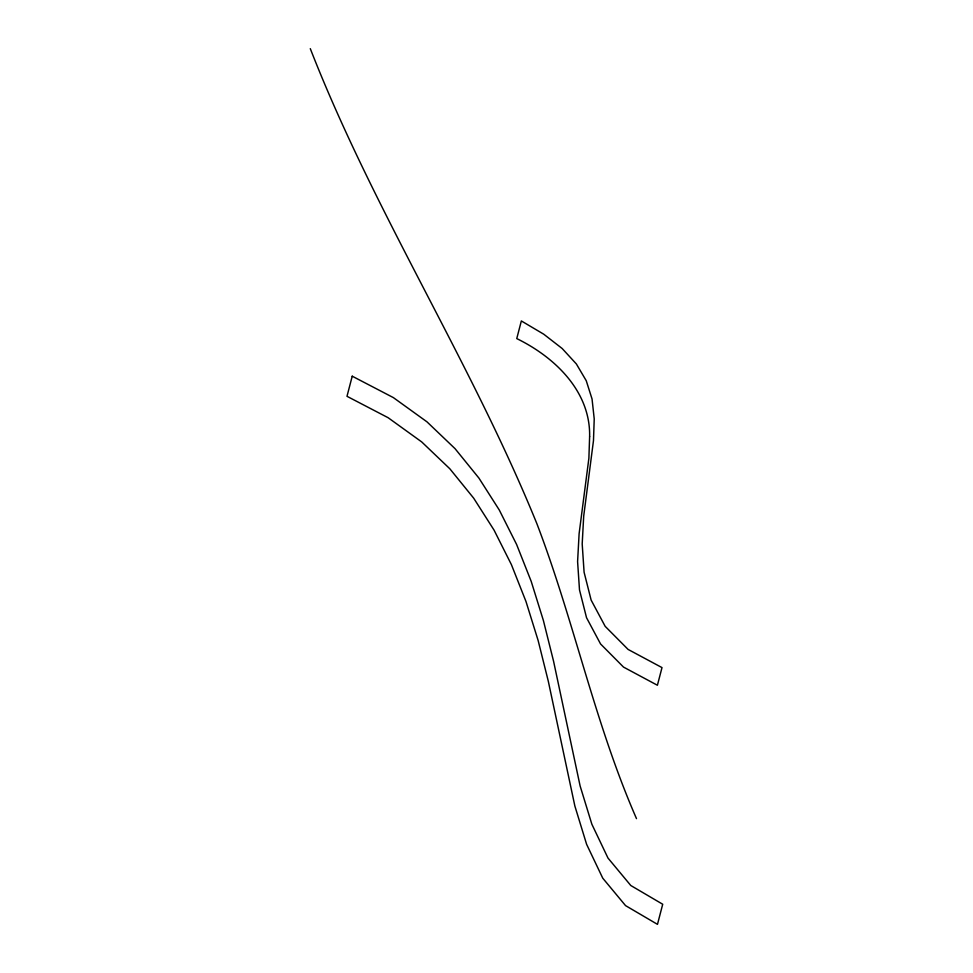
<?xml version="1.0" encoding="UTF-8"?>
<svg xmlns="http://www.w3.org/2000/svg" width="973" height="973" viewBox="0 0 973 973"><rect width="100%" height="100%" fill="white"/><g stroke="black" fill="none" stroke-linecap="round" stroke-linejoin="round"><path stroke-width="1.46" d="M310.29 48.65C374.24 212.467 470.701 360.983 536.877 523.681C573.997 620.677 594.758 723.28 636.5 818.634M589.626 436.549L588.884 458.247L579.105 533.751L577.597 561.591L579.494 589.881L586.537 617.721L600.56 643.956L623.511 667.089L657.407 685.247L662.005 667.6L628.108 649.441L605.157 626.32L591.134 600.086L584.092 572.233L582.195 543.943L583.703 516.104L593.481 440.599L594.223 418.901L592.046 398.979L586.245 380.723L576.369 363.963L562.175 348.516L543.737 334.201L521.346 320.944L516.76 338.592C554.719 357.115 590.562 391.268 589.626 436.549M352.226 376.198L346.996 396.303L388.118 417.709L421.723 441.937L449.83 468.779L473.681 498.176L494.053 530.115L511.384 564.583L525.979 601.484L538.154 640.562L548.334 681.38L574.873 806.058L586.61 844.309L602.749 878.169L625.542 905.608L657.48 924.35L662.71 904.245L630.784 885.503L607.991 858.064L591.852 824.204L580.115 785.953L553.576 661.275L543.384 620.47L531.209 581.392L516.614 544.491L499.283 510.01L478.911 478.071L455.06 448.675L426.965 421.832L393.36 397.604L352.226 376.198"/></g></svg>
